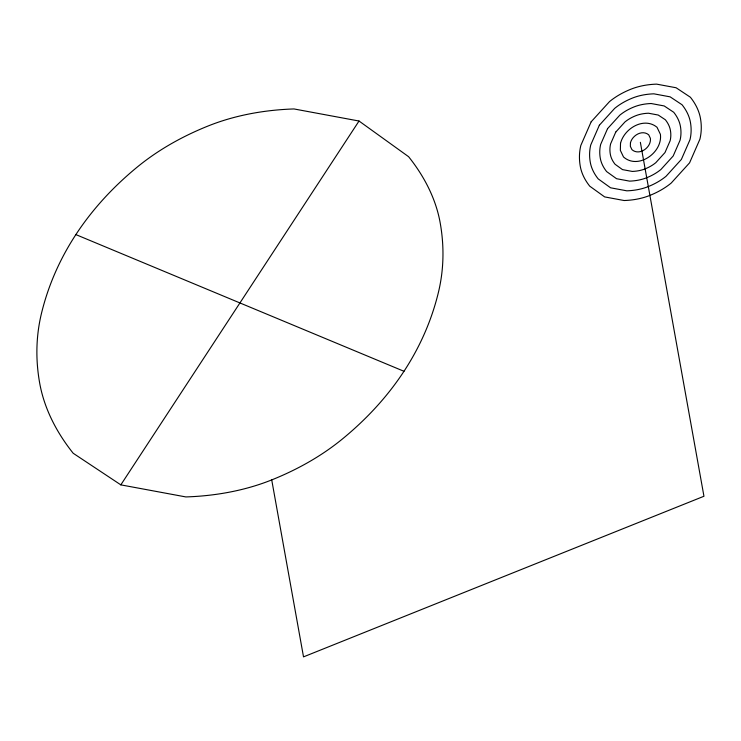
<?xml version="1.0" encoding="UTF-8"?>
<svg xmlns="http://www.w3.org/2000/svg" width="741" height="741" viewBox="0 0 741 741"><rect width="100%" height="100%" fill="white"/><g stroke="black" fill="none" stroke-linecap="round" stroke-linejoin="round"><path stroke-width="1.11" d="M120.829 484.864L359.024 121.024L408.606 156.703A228.126 153.535 13.3 0 1 440.145 222.633A357.292 240.455 13.3 0 1 438.348 292.639A539.763 363.266 13.3 0 1 342.713 438.728A357.292 240.455 13.3 0 1 271.725 479.909A228.126 153.535 13.3 0 1 185.871 496.933L120.829 484.864L73.192 453.26A242.233 163.029 13.3 0 1 39.708 383.245A357.292 240.455 13.3 0 1 41.505 313.248A539.763 363.266 13.3 0 1 137.141 167.151A357.292 240.455 13.3 0 1 208.138 125.979A228.126 153.535 13.3 0 1 293.982 108.946L359.024 121.024M75.869 234.591L403.984 371.287M640.363 142.328L703.95 496.257L303.514 656.869L271.725 479.909M620.523 143.356L620.347 150.358L623.496 156.953C638.233 170.069 662.88 152.359 660.388 134.297L657.035 127.295C643.938 116.476 624.089 128.554 620.523 143.356M630.443 142.837L630.35 146.338L631.934 149.636C639.298 156.194 651.617 147.339 650.376 138.308L648.699 134.806C642.151 129.397 632.23 135.446 630.443 142.837M591.151 121.82L580.842 145.412A107.186 72.136 13.3 0 0 580.296 166.419A68.441 46.062 13.3 0 0 589.762 186.195L604.637 196.902L624.144 200.524A68.441 46.062 13.3 0 0 649.903 195.411A107.186 72.136 13.3 0 0 671.198 183.064L689.584 162.825L699.893 139.234A107.186 72.136 13.3 0 0 700.43 118.236A72.674 48.906 13.3 0 0 690.38 97.228L676.098 87.753L656.582 84.131A68.441 46.062 13.3 0 0 630.832 89.235A107.186 72.136 13.3 0 0 609.528 101.591L591.151 121.82M599.349 125.238L590.762 144.903A89.318 60.114 13.3 0 0 590.308 162.399A57.029 38.384 13.3 0 0 598.191 178.887L610.593 187.806L626.849 190.826A57.029 38.384 13.3 0 0 648.31 186.565A89.318 60.114 13.3 0 0 666.057 176.275L681.377 159.417L689.973 139.753A89.318 60.114 13.3 0 0 690.417 122.246A60.558 40.755 13.3 0 0 682.044 104.75L670.142 96.849L653.877 93.829A57.029 38.384 13.3 0 0 632.416 98.081A89.318 60.114 13.3 0 0 614.669 108.381L599.349 125.238M607.555 128.656L600.682 144.384A71.46 48.091 13.3 0 0 600.321 158.389A45.627 30.705 13.3 0 0 606.629 171.579L616.549 178.711L629.554 181.128A45.627 30.705 13.3 0 0 646.726 177.72A71.46 48.091 13.3 0 0 660.926 169.485L673.18 155.999L680.053 140.262A71.46 48.091 13.3 0 0 680.405 126.266A48.443 32.604 13.3 0 0 673.708 112.261L664.186 105.944L651.172 103.527A45.627 30.705 13.3 0 0 634.009 106.936A71.46 48.091 13.3 0 0 619.809 115.17L607.555 128.656M615.752 132.074L610.603 143.874A53.593 36.068 13.3 0 0 610.334 154.369A34.216 23.027 13.3 0 0 615.067 164.261L622.505 169.615L632.258 171.421A34.216 23.027 13.3 0 0 645.133 168.874A53.593 36.068 13.3 0 0 655.785 162.696L664.973 152.581L670.133 140.781A53.593 36.068 13.3 0 0 670.401 130.277A36.337 24.453 13.3 0 0 665.372 119.773L658.23 115.04L648.477 113.225A34.216 23.027 13.3 0 0 635.593 115.781A53.593 36.068 13.3 0 0 624.95 121.959L615.752 132.074"/></g></svg>
